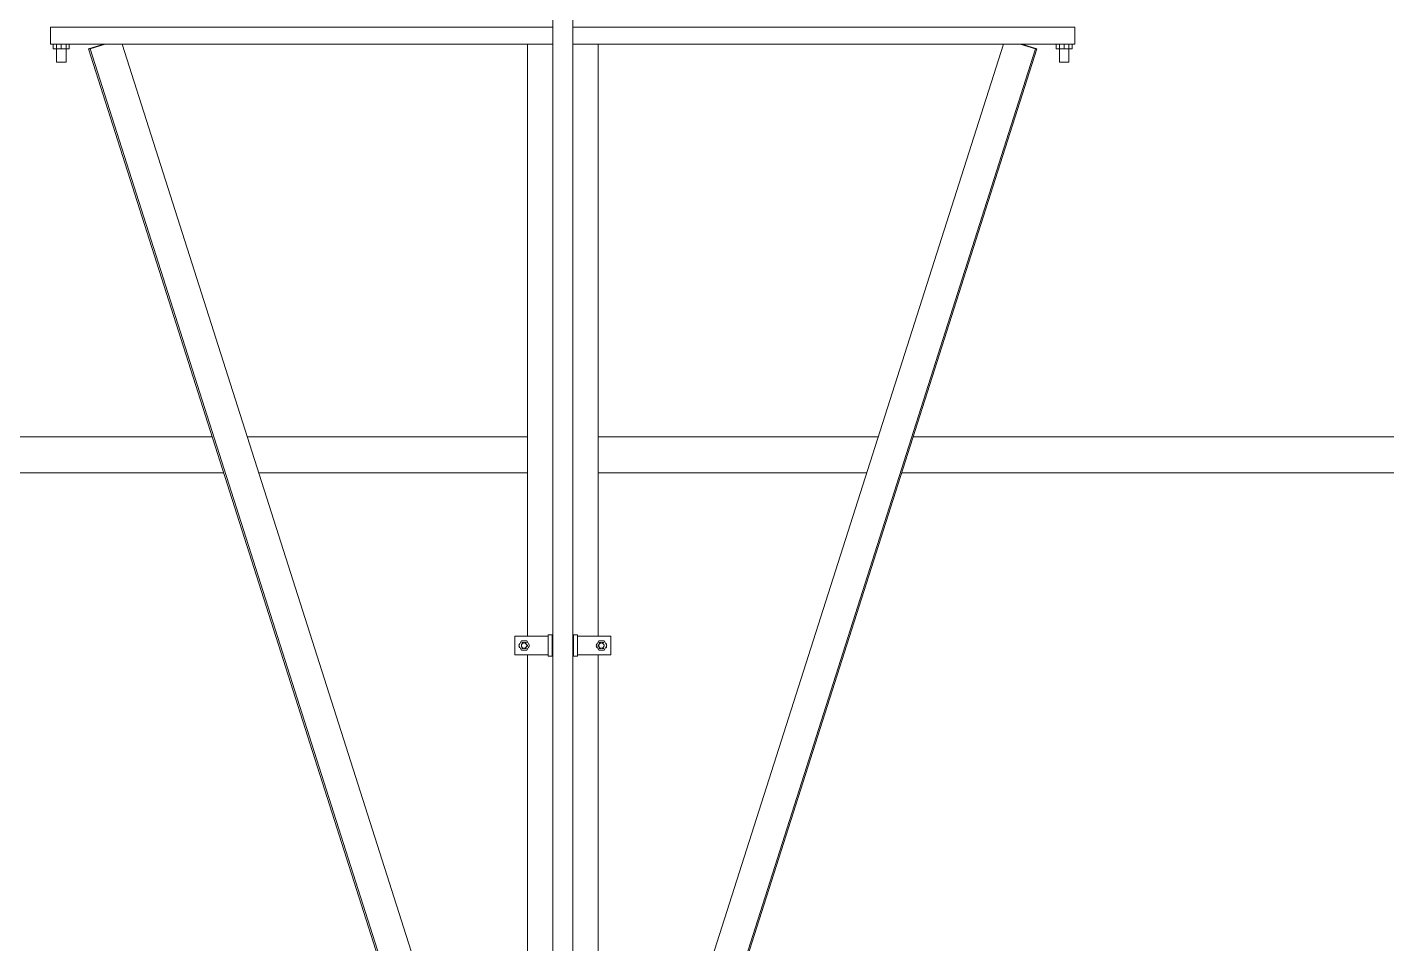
# Model space of a CAD drawing. Header units: inches. Extents: x 21386 to 98813, y -290 to 853.
# Drawn here: x 32353.1 to 32480.6, y 197 to 283 of the extents above; entities that cross this region are included whole.
import ezdxf

# ---------------------------------------------------------------- set-up
doc = ezdxf.new("R2010")
doc.units = ezdxf.units.IN
doc.header["$MEASUREMENT"] = 0
doc.layers.add('Q-SPCQ', color=91, linetype='Continuous', lineweight=13)
doc.layers.add('S-BEAM', color=12, linetype='Continuous', lineweight=13)

# ---------------------------------------------------------------- blocks, each defined once
blk = doc.blocks.new('Basketball_Backstop-Performance_Sports_Systems-3103-Ceiling_Hung - 27_-0_ to 27_-11 7_8_-V59-Building Section - North_South looking East _ Fitness Center')
at = {"layer": 'Q-SPCQ', "color": 8, "lineweight": 9}
for p, q in [((21711.12, 287.77), (21711.12, 135.83)), ((21712.99, 135.83), (21712.99, 287.77)), ((21664.06, 281.37), (21664.06, 282.95)), ((21711.12, 282.95), (21664.06, 282.95)), ((21760.06, 282.95), (21712.99, 282.95)), ((21760.06, 282.95), (21760.06, 281.37)), ((21711.12, 281.37), (21664.06, 281.37)), ((21664.31, 280.94), (21664.31, 281.37)), ((21665.06, 280.94), (21664.31, 280.94)), ((21664.62, 281.37), (21664.62, 279.69)), ((21665.06, 280.94), (21665.06, 281.37)), ((21665.81, 280.94), (21665.06, 280.94)), ((21665.5, 279.69), (21665.5, 281.37)), ((21665.81, 280.94), (21665.81, 281.37)), ((21669.04, 281.37), (21667.62, 280.92)), ((21667.62, 280.92), (21667.75, 280.92)), ((21708.56, 152.54), (21667.62, 280.92)), ((21667.75, 280.92), (21669.18, 281.37)), ((21708.69, 152.54), (21667.75, 280.92)), ((21670.75, 281.37), (21708.74, 162.24)), ((21708.75, 281.37), (21708.75, 225.86)), ((21760.06, 281.37), (21712.99, 281.37)), ((21715.37, 225.86), (21715.37, 281.37)), ((21715.38, 162.24), (21753.37, 281.37)), ((21756.36, 280.92), (21715.42, 152.54)), ((21715.56, 152.54), (21756.5, 280.92)), ((21754.94, 281.37), (21756.36, 280.92)), ((21756.5, 280.92), (21755.07, 281.37)), ((21756.36, 280.92), (21756.5, 280.92)), ((21758.31, 280.94), (21758.31, 281.37)), ((21759.06, 280.94), (21758.31, 280.94)), ((21758.62, 281.37), (21758.62, 279.69)), ((21759.06, 280.94), (21759.06, 281.37)), ((21759.81, 280.94), (21759.06, 280.94)), ((21759.5, 279.69), (21759.5, 281.37)), ((21759.81, 280.94), (21759.81, 281.37)), ((21665.5, 279.69), (21664.62, 279.69)), ((21759.5, 279.69), (21758.62, 279.69)), ((21710.68, 225.87), (21707.56, 225.87)), ((21707.56, 225.56), (21707.56, 225.87)), ((21707.56, 224.44), (21707.56, 225.56)), ((21711.06, 226), (21710.68, 226)), ((21710.68, 226), (21710.68, 224)), ((21711.06, 224), (21711.06, 226)), ((21713, 128), (21713, 226)), ((21713.43, 226), (21713.06, 226)), ((21713.06, 226), (21713.06, 224)), ((21713.43, 224), (21713.43, 226)), ((21716.56, 225.87), (21713.43, 225.87)), ((21716.56, 225.87), (21716.56, 225.56)), ((21716.56, 225.56), (21716.56, 224.44)), ((21707.56, 224.12), (21707.56, 224.44)), ((21708.18, 225.44), (21707.93, 225)), ((21707.93, 225), (21708.18, 224.56)), ((21708.69, 225.44), (21708.18, 225.44)), ((21708.18, 224.56), (21708.69, 224.56)), ((21708.21, 225.28), (21708.39, 225.28)), ((21708.39, 224.72), (21708.21, 224.72)), ((21708.48, 225.28), (21708.65, 225.28)), ((21708.65, 224.72), (21708.48, 224.72)), ((21708.94, 225), (21708.69, 225.44)), ((21708.69, 224.56), (21708.94, 225)), ((21708.75, 225.08), (21708.75, 224.92)), ((21715.43, 225.44), (21715.18, 225)), ((21715.18, 225), (21715.43, 224.56)), ((21715.37, 224.92), (21715.37, 225.08)), ((21715.94, 225.44), (21715.43, 225.44)), ((21715.43, 224.56), (21715.94, 224.56)), ((21715.46, 225.28), (21715.64, 225.28)), ((21715.64, 224.72), (21715.46, 224.72)), ((21715.73, 225.28), (21715.9, 225.28)), ((21715.9, 224.72), (21715.73, 224.72)), ((21716.19, 225), (21715.94, 225.44)), ((21715.94, 224.56), (21716.19, 225)), ((21716.56, 224.44), (21716.56, 224.12)), ((21707.56, 224.12), (21710.68, 224.12)), ((21708.75, 224.14), (21708.75, 162.04)), ((21710.68, 224), (21711.06, 224)), ((21713.06, 224), (21713.43, 224)), ((21713.43, 224.12), (21716.56, 224.12)), ((21715.37, 161.99), (21715.37, 224.14))]:
    blk.add_line(p, q, dxfattribs=at)
at = {"layer": 'Q-SPCQ', "color": 8, "lineweight": 9, "flags": 128}
for points in [[(21708.19, 225.05), (21708.19, 225.06), (21708.19, 225.07), (21708.2, 225.08), (21708.2, 225.09)], [(21708.22, 225.12), (21708.22, 225.13), (21708.23, 225.14), (21708.23, 225.15), (21708.24, 225.16), (21708.24, 225.16), (21708.25, 225.17), (21708.26, 225.18), (21708.27, 225.19), (21708.27, 225.19), (21708.28, 225.2), (21708.29, 225.2), (21708.3, 225.21), (21708.31, 225.22), (21708.32, 225.22), (21708.32, 225.23)], [(21708.34, 224.77), (21708.33, 224.77), (21708.32, 224.78), (21708.31, 224.78), (21708.3, 224.79), (21708.29, 224.79), (21708.28, 224.8), (21708.28, 224.81)], [(21708.38, 225.24), (21708.39, 225.25), (21708.4, 225.25), (21708.41, 225.25), (21708.42, 225.25), (21708.43, 225.25), (21708.43, 225.25)], [(21708.42, 224.75), (21708.41, 224.75), (21708.4, 224.75), (21708.39, 224.75)], [(21708.43, 225.25), (21708.44, 225.25), (21708.44, 225.25), (21708.46, 225.25)], [(21708.45, 224.75), (21708.44, 224.75), (21708.43, 224.75), (21708.43, 224.75)], [(21708.48, 225.25), (21708.51, 225.25), (21708.54, 225.25), (21708.57, 225.25), (21708.62, 225.25), (21708.67, 225.25)], [(21708.64, 224.75), (21708.6, 224.75), (21708.56, 224.75), (21708.52, 224.75)], [(21715.64, 224.75), (21715.61, 224.75), (21715.58, 224.75), (21715.54, 224.75), (21715.5, 224.75), (21715.45, 224.75)], [(21715.47, 225.25), (21715.52, 225.25), (21715.56, 225.25), (21715.59, 225.25), (21715.62, 225.25), (21715.65, 225.25)], [(21715.66, 225.25), (21715.68, 225.25), (21715.68, 225.25), (21715.68, 225.25)], [(21715.68, 224.75), (21715.68, 224.75), (21715.67, 224.75), (21715.66, 224.75)], [(21715.68, 225.25), (21715.69, 225.25), (21715.7, 225.25), (21715.71, 225.25), (21715.72, 225.25), (21715.73, 225.25), (21715.74, 225.24), (21715.75, 225.24), (21715.76, 225.24), (21715.77, 225.23), (21715.78, 225.23), (21715.79, 225.23), (21715.8, 225.22), (21715.81, 225.22)], [(21715.8, 224.78), (21715.79, 224.77), (21715.78, 224.77), (21715.77, 224.77), (21715.76, 224.76), (21715.75, 224.76), (21715.74, 224.76), (21715.74, 224.76), (21715.73, 224.75), (21715.72, 224.75), (21715.71, 224.75), (21715.7, 224.75), (21715.69, 224.75), (21715.68, 224.75)], [(21715.9, 224.88), (21715.89, 224.87), (21715.89, 224.86), (21715.88, 224.85), (21715.88, 224.84), (21715.87, 224.84), (21715.86, 224.83), (21715.86, 224.82), (21715.85, 224.81), (21715.84, 224.81), (21715.83, 224.8)], [(21715.92, 225.09), (21715.92, 225.08), (21715.92, 225.07), (21715.93, 225.06), (21715.93, 225.05), (21715.93, 225.04), (21715.93, 225.03), (21715.93, 225.02), (21715.93, 225.01), (21715.93, 225), (21715.93, 225)], [(21715.93, 225), (21715.93, 224.99), (21715.93, 224.98), (21715.93, 224.97), (21715.93, 224.96), (21715.93, 224.95), (21715.93, 224.94), (21715.92, 224.93), (21715.92, 224.92), (21715.92, 224.91)]]:
    blk.add_lwpolyline(points, dxfattribs=at)
at = {"layer": 'Q-SPCQ', "color": 8, "lineweight": 9}
for centre, radius, start, end in [((21708.21, 225), 0.281, 135, 165), ((21708.21, 225), 0.281, 195, 225), ((21708.43, 225), 0.25, 0, 180), ((21708.43, 225), 0.25, 180, 0), ((21708.43, 225), 0.25, 120, 165), ((21708.43, 225), 0.25, 90, 105), ((21708.43, 225), 0.25, 0, 90), ((21708.65, 225), 0.281, 15, 45), ((21708.65, 225), 0.281, 315, 345), ((21715.46, 225), 0.281, 135, 165), ((21715.46, 225), 0.281, 195, 225), ((21715.68, 225), 0.25, 0, 180), ((21715.68, 225), 0.25, 150, 210), ((21715.68, 225), 0.25, 180, 0), ((21715.68, 225), 0.25, 90, 135), ((21715.68, 225), 0.25, 240, 270), ((21715.68, 225), 0.25, 60, 90), ((21715.68, 225), 0.25, 270, 300), ((21715.68, 225), 0.25, 315, 30), ((21715.9, 225), 0.281, 15, 45), ((21715.9, 225), 0.281, 315, 345)]:
    blk.add_arc(centre, radius, start, end, dxfattribs=at)
blk = doc.blocks.new('Basketball_Backstop-Performance_Sports_Systems-3103-Ceiling_Hung - 27_-0_ to 27_-11 7_8_-V66-Building Section - North_South looking East _ Fitness Center')
at = {"layer": 'Q-SPCQ', "color": 8, "lineweight": 9, "flags": 128}
for points in [[(21708.64, 225.25), (21708.6, 225.25), (21708.56, 225.25), (21708.52, 225.25), (21708.49, 225.25), (21708.47, 225.25)], [(21708.54, 224.75), (21708.57, 224.75), (21708.62, 224.75), (21708.67, 224.75)], [(21715.64, 225.25), (21715.61, 225.25), (21715.58, 225.25), (21715.54, 225.25), (21715.5, 225.25), (21715.45, 225.25)], [(21715.47, 224.75), (21715.52, 224.75), (21715.56, 224.75), (21715.59, 224.75), (21715.62, 224.75), (21715.65, 224.75)]]:
    blk.add_lwpolyline(points, dxfattribs=at)
at = {"layer": 'Q-SPCQ', "color": 8, "lineweight": 9}
for centre, start, end in [((21708.43, 225), 135, 150), ((21708.43, 225), 90, 105), ((21708.43, 225), 75, 90), ((21715.68, 225), 255, 270), ((21715.68, 225), 60, 90), ((21715.68, 225), 270, 300), ((21715.68, 225), 315, 330), ((21715.68, 225), 345, 15)]:
    blk.add_arc(centre, 0.25, start, end, dxfattribs=at)
blk = doc.blocks.new('Girt_Z - 10_D-1223971-Building Section - North_South looking East _ Fitness Center')
at = {"layer": 'S-BEAM', "color": 8, "lineweight": 9}
for p, q in [((21629.55, 244.56), (21679.21, 244.56)), ((21682.49, 244.56), (21708.75, 244.56)), ((21715.37, 244.56), (21741.63, 244.56)), ((21744.9, 244.56), (21864.31, 244.56)), ((21629.55, 241.19), (21680.29, 241.19)), ((21683.56, 241.19), (21708.75, 241.19)), ((21715.37, 241.19), (21740.55, 241.19)), ((21743.83, 241.19), (21864.31, 241.19))]:
    blk.add_line(p, q, dxfattribs=at)

msp = doc.modelspace()

# ---------------------------------------------------------------- block references
at = {"layer": 'Q-SPCQ', "color": 8, "lineweight": 9}
for name in ['Basketball_Backstop-Performance_Sports_Systems-3103-Ceiling_Hung - 27_-0_ to 27_-11 7_8_-V59-Building Section - North_South looking East _ Fitness Center', 'Basketball_Backstop-Performance_Sports_Systems-3103-Ceiling_Hung - 27_-0_ to 27_-11 7_8_-V66-Building Section - North_South looking East _ Fitness Center']:
    msp.add_blockref(name, (10691.26, 0), dxfattribs=at)
at = {"layer": 'S-BEAM', "color": 8, "lineweight": 9}
msp.add_blockref('Girt_Z - 10_D-1223971-Building Section - North_South looking East _ Fitness Center', (10691.26, 0), dxfattribs=at)

doc.saveas('drawing.dxf')
